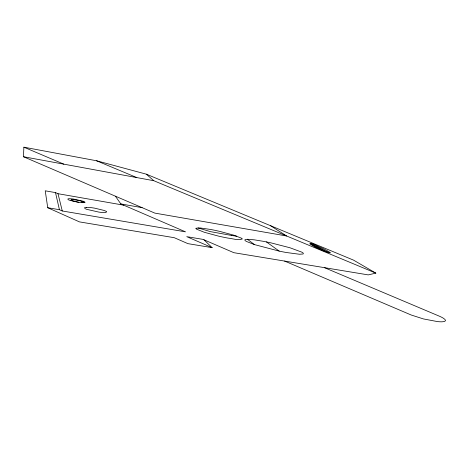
<?xml version="1.0" encoding="UTF-8"?>
<svg xmlns="http://www.w3.org/2000/svg" width="469" height="469" viewBox="0 0 469 469"><rect width="100%" height="100%" fill="white"/><g stroke="black" fill="none" stroke-linecap="round" stroke-linejoin="round"><path stroke-width="0.7" d="M270.543 225.7L286.629 235.995L154.817 213.102L23.45 156.728L23.884 147.184L96.555 160.767L146.316 174.169L353.515 260.119L375.833 273.122L368.241 274.893L233.843 252.691L203.007 239.383L186.732 236.652L212.152 247.661L203.974 239.8M83.887 202.374L82.984 202.631A9.538 1.448 13.3 0 1 81.893 202.626M310.478 243.399L315.514 246.571A91.619 11.93 15.7 0 0 319.964 248.763C323.358 250.481 338.348 256.754 324.806 249.414A97.652 14.258 14.7 0 0 320.984 247.538C317.32 246.483 313.509 242.883 309.646 243.786L314.828 246.946L321.154 249.842A37.813 5.112 15.4 0 0 324.976 251.355L329.244 252.644M71.306 199.706L70.936 200.169A3.729 0.569 13.3 0 0 72.132 200.755L78.851 202.303M247.45 239.272L245.07 239.612L244.818 240.14L245.346 240.738A13.273 1.982 14.9 0 0 246.6 241.512L254.391 244.578L279.202 251.103A46.853 6.795 14.9 0 0 286.354 252.515L299.521 254.257L303.033 253.993L303.408 253.588L303.091 253.026A13.05 1.923 15.1 0 0 301.784 252.14L289.895 247.743L271.234 242.936A49.579 7.527 15.1 0 0 263.73 241.388L254.268 239.829L247.45 239.272L254.391 244.578M86.489 207.345L84.508 207.714L84.977 208.517A6.46 1.014 13.5 0 0 86.871 209.373L98.936 212.111A17.974 2.791 13.5 0 0 102.94 212.51L105.783 212.457L106.651 211.83A6.818 1.061 13.5 0 0 104.018 210.423L94.779 208.183A17.541 2.761 13.5 0 0 86.513 207.351M231.563 235.45L210.317 231.61L197.982 227.87M212.152 247.661L187.922 243.646L174.286 237.707L79.449 221.884L47.732 207.726L45.235 190.813L55.5 192.607L57.998 193.703L123.664 205.158M47.732 207.726L59.428 209.707L62.277 210.98L185.548 231.856L120.826 203.933L115.427 196.2M120.826 203.933L142.119 207.656M23.45 156.728L153.779 180.706L375.833 273.122M81.958 201.342L78.933 200.556A9.679 1.477 13.4 0 0 71.411 199.741M311.246 244.173L315.485 245.903A57.705 8.237 14.9 0 1 317.161 246.665L317.73 246.929A77.971 11.274 14.8 0 1 321.711 248.881L324.665 250.505A21.117 2.961 15.2 0 1 325.697 251.196L325.873 251.384M96.555 160.767L136.784 177.575M324.437 267.652L438.832 315.959A16.438 2.714 16.6 0 1 443.047 318.023L444.934 319.401L445.55 320.591L444.647 321.423L442.261 321.798A30.608 5.077 16.5 0 1 437.419 321.582L423.419 318.92L411.295 315.045L284.624 261.075M23.884 147.184L63.807 164.15M266.415 241.916L279.202 251.103M146.316 174.169L153.779 180.706M57.998 193.703L62.277 210.98M55.5 192.607L59.428 209.707M82.005 201.342A3.969 0.604 13.4 0 1 83.857 202.362M236.605 236.136A18.332 2.685 14.6 0 1 231.51 235.42M84.942 202.245L83.224 202.667A13.765 2.081 13.3 0 1 76.898 201.998L69.729 200.286A4.837 0.739 13.3 0 1 68.099 199.589C66.768 198.317 70.643 198.797 71.241 198.815A14.322 2.193 13.4 0 1 73.516 199.061L83.224 201.236A4.76 0.721 13.4 0 1 84.438 201.77L84.942 202.245M196.013 228.256L196.024 228.638A10.365 1.565 14.4 0 0 196.781 229.277L204.32 232.272L218.337 236.071A36.476 5.382 14.5 0 0 227.981 238.1C232.495 238.416 238.246 240.837 242.291 238.973A10.341 1.548 14.7 0 0 241.23 238.082L233.574 235.116L219.902 231.428A37.907 5.804 14.6 0 0 210.511 229.452L200.286 227.963L196.013 228.256"/></g></svg>
